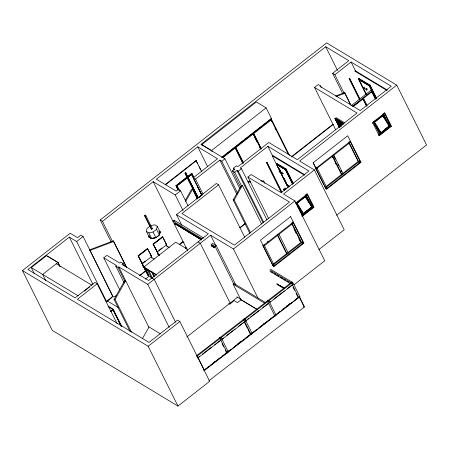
<?xml version="1.0" encoding="UTF-8"?>
<svg xmlns="http://www.w3.org/2000/svg" width="449" height="449" viewBox="0 0 449 449"><rect width="100%" height="100%" fill="white"/><g stroke="black" fill="none" stroke-linecap="round" stroke-linejoin="round"><path stroke-width="0.67" d="M159.114 231.112L160.248 231.948L159.524 235.023L155.943 237.824L151.599 238.711L149.04 237.167L149.214 235.719M149.04 237.167L149.326 235.938M150.033 226.066L147.053 228.395L146.346 231.381L148.838 232.885L153.058 232.015L156.533 229.299L157.234 226.313L154.748 224.814L150.527 225.679M157.234 226.313L159.996 231.852L159.294 234.833L156.533 229.299M148.928 236.949L151.493 238.492L155.831 237.605L159.417 234.805L160.136 231.729M130.143 331.643L114.057 299.382L124.659 280.771L125.681 280.754L115.079 299.365L131.467 332.243M185.297 200.327L191.532 189.383L192.554 189.366L197.19 198.671M185.622 201.522L192.554 189.366M142.378 338.692L148.877 327.282L118.772 266.897L118.031 267.475L115.758 266.105L116.499 265.533L103.775 257.866L106.952 255.38L119.675 263.047L120.899 262.087L123.172 263.456L124.412 265.948M249.857 233.429L233.154 199.928L241.354 185.532L242.37 185.516L261.548 223.978M250.564 232.79L234.17 199.912L242.37 185.516M263.215 181.789L263.675 180.981L260.925 181.026M117.066 323.662L97.18 283.785L77.391 299.259L149.051 342.419L177.579 320.109L179.853 321.478L209.677 381.296L177.972 406.092L52.275 330.391L22.45 270.567L70.184 233.239L77.559 237.678L80.809 235.136L83.082 236.505L112.912 296.329L106.48 301.358L105.352 300.678M106.48 301.358L76.656 241.534L69.331 237.123L27.95 269.484L75.118 297.889L94.907 282.415L97.18 283.785M34.281 273.604L31.278 267.57L46.55 255.633L57.927 262.48L59.728 266.1M111.071 241.787L100.194 219.976L326.631 42.908L396.725 85.119L426.55 144.943L336.621 215.267M52.123 259.516L52.527 259.202L47.33 256.065M52.387 259.674L52.791 259.354L57.988 262.491L60.127 266.768M76.656 241.534L83.082 236.505M100.194 219.976L102.467 221.346L153.204 181.671L175.273 194.961L183.04 210.542M202.084 195.349L193.289 177.725L217.563 158.75L197.762 146.823L156.381 179.185L176.176 191.111L178.304 189.444L180.577 190.814L188.03 205.771M342.845 93.897L332.597 73.333L348.8 60.66L325.721 46.758L200.944 144.342L224.938 158.789L239.85 188.703M202.448 145.886L201.826 144.64L256.362 101.99L266.111 107.861L271.392 118.452L221.503 157.47M57.927 262.48L42.655 274.429L45.731 280.591M57.584 262.805L57.988 262.491M165.114 184.674L196 160.518L201.943 171.984M165.445 184.87L196.331 160.714M201.826 144.64L211.574 150.51L266.111 107.861M197.74 198.817L184.999 173.263L185.684 172.736L198.306 197.779M184.999 173.263L185.875 172.848M178.079 190.056L175.896 185.673L191.667 173.336L193.85 177.282M175.896 185.673L176.204 185.864L191.981 173.527M178.421 189.736L176.423 185.718L191.908 173.943L193.884 177.944M176.575 186.026L177.664 185.179M178.753 184.326L179.841 183.473M182.563 181.345L183.652 180.492M185.285 179.218L187.463 177.512M189.096 176.238L191.818 174.105M144.544 215.677L145.268 215.11L145.79 215.425L152.419 228.715L151.689 229.282L151.173 228.973L144.544 215.677L145.061 215.991L151.689 229.282M145.061 215.991L145.79 215.425M222.204 157.346L271.319 118.94M222.412 157.369L234.934 147.575L235.422 147.867L243.145 163.363M243.117 162.712L235.388 147.216L252.809 133.594L253.298 133.886L260.712 148.765M260.992 148.731L253.264 133.235L270.685 119.614L271.174 119.911L288.477 154.619M175.273 194.961L180.577 190.814M193.289 177.725L195.562 179.095L219.83 160.113L221.761 161.275L237.605 193.059M222.895 157.661L235.422 147.867M235.388 147.216L235.877 147.508L253.298 133.886M253.264 133.235L253.752 133.533L271.174 119.911M335.678 129.817L314.553 87.443L318.257 84.541L320.53 85.911L321.462 87.78M221.761 161.275L224.938 158.789M320.53 85.911L320.002 86.326L360.205 110.538L391.275 86.236L351.073 62.029L334.87 74.702L332.597 73.333M234.266 170.115L233.334 168.246L236.511 165.765L237.908 166.601L268.771 142.473L297.35 159.687L357.022 113.019L314.553 87.443M359.363 99.263L349.114 78.698L349.384 78.485L349.872 78.777L359.812 98.718M349.872 78.777L349.114 78.698M181.755 225.241L176.474 214.65L216.323 183.484L218.596 184.853L244.694 237.195M240.838 187.693L232.453 170.873L234.732 169.088L233.334 168.246M196.752 198.879L201.68 195.062M199.115 197.504L200.203 196.651M218.596 184.853L181.924 213.533L234.395 245.132L289.476 202.056L247.943 177.046L251.126 174.56L281.186 192.666L308.873 171.018L267.862 146.323L240.181 167.971L241.455 168.74L266.953 219.875M232.453 170.873L234.726 172.242L237.005 170.457L238.279 171.226L263.759 222.322M203.756 238.11L174.004 220.19L172.865 221.082L202.022 238.638M84.244 291.171L89.699 286.905M238.279 171.226L241.455 168.74M366.221 94.369L358.425 78.727L358.858 78.39L370.139 85.181L376.689 98.32M366.047 94.251L358.504 79.114L358.841 78.85L369.746 85.411L376.054 98.078M123.172 263.456L121.948 264.416L148.664 280.502L208.336 233.839L176.474 214.65M359.037 79.125L358.656 79.422L369.555 85.989L369.937 85.692M201.41 240.013L174.79 223.669L175.155 223.389L201.55 239.283M359.312 79.35L358.976 79.613L366.058 93.824M175.015 224.118L175.374 223.832L175.155 223.389M138.124 255.812L147.44 248.527L151.661 256.491L142.344 263.776L138.124 255.812L138.679 256.138M153.115 244.082L162.437 236.791L162.796 237.01L166.658 244.761L157.341 252.052L153.115 244.082L157.341 252.052M139.835 254.673L147.137 248.965M153.272 244.166L161.612 237.644M147.794 248.74L138.477 256.025L142.344 263.776M153.474 244.295L162.796 237.01M288.073 187.66L272.161 155.741L272.61 155.388L304.91 174.841M281.938 192.947L281.45 192.655L266.538 162.746L266.807 162.532L267.295 162.824L281.899 192.116M267.295 162.824L266.538 162.746M364.914 87.959L364.161 88.548L363.157 87.325L363.718 87.662L364.476 87.072M358.504 79.114L369.404 85.68L369.746 85.411M141.991 263.563L145.274 260.992M158.626 250.553L161.921 247.977M358.425 78.727L369.707 85.518L370.139 85.181M367.518 89.525L366.76 90.114L366.193 89.772L365.755 88.891L366.507 88.301M365.755 88.891L366.322 89.228L367.074 88.638M286.939 184.966L276.331 163.694L276.764 163.357L286.17 169.02L293.343 183.411M285.233 168.931L276.719 163.806L276.376 164.07L285.457 169.542L292.697 184.056M351.584 105.392L371.07 90.154L372.193 90.833L372.434 91.321L352.914 106.587M339.332 127.241L334.988 118.536L336.127 117.649L344.484 122.684M335.01 118.777L335.571 118.334L336.554 118.923L335.987 119.367L335.01 118.777L339.349 127.488M276.797 164.542L277.134 164.272M371.306 90.984L371.811 90.591M352.706 106.065L372.193 90.833M367.17 105.975L363.303 98.393L362.798 98.786L366.67 106.368M336.363 119.597L336.93 119.153L337.901 119.737L337.334 120.18L336.363 119.597L340.084 127.056M353.049 106.666L363.432 98.477M343.35 124.193L336.2 119.883L335.745 120.242L342.896 124.547M337.71 120.405L338.277 119.967L339.253 120.551L338.686 120.994L337.71 120.405L340.505 126.006M139.465 275.563L147.738 269.091M179.173 244.514L183.029 241.495M291.502 156.667L332.911 124.283M106.351 301.913L111.93 297.547L111.105 297.053M139.948 275.641L147.659 269.608M179.594 244.632L182.9 242.05L184.096 242.769M291.558 157.077L333.399 124.356M339.068 121.224L339.629 120.781L340.606 121.365L340.039 121.808L339.068 121.224L341.549 126.197M280.906 171.771L280.148 172.365L279.575 172.023L279.138 171.142L279.895 170.547M341.392 122.622L341.953 122.179L340.982 121.595L340.415 122.033L341.392 122.622L342.318 124.485M279.138 171.142L279.705 171.484L280.462 170.889M144.281 266.959L143.13 266.263L148.226 275.843L148.86 275.349L145.027 267.666M343.12 123.666L343.687 123.222M145.425 279.121L149.158 276.197L152.576 278.257M286.17 169.02L285.345 169.694L292.434 183.899M283.504 173.342L282.747 173.931L282.174 173.589L281.736 172.708L282.494 172.113M185.207 248.348L186.273 247.517M285.996 169.548L285.615 169.851L276.533 164.379L276.719 163.806M396.725 85.119L299.623 161.056L314.373 169.935L344.198 229.759L318.846 249.582M110.723 311.163L113.215 309.215L121.831 326.496M110.824 311.454L113.041 309.81L110.886 311.494M118.772 266.897L147.76 284.357L210.609 235.209L233.486 248.987L258.029 298.215M313.144 162.757L347.711 135.766L360.968 162.353L326.434 189.36L313.178 162.774L315.905 168.296L350.439 141.289M287.079 184.46L286.692 184.763L289.577 186.436M286.956 184.926L287.298 184.657M283.442 189.209L285.036 187.963L286.333 188.743L284.739 189.989L283.442 189.209L284.638 190.393M281.45 192.655L281.719 192.441L266.807 162.532M373.978 121.685L375.633 120.388M211.389 245.71L213.786 247.158L214.151 246.871L214.375 247.32L214.01 247.601L211.608 246.159M372.631 123.307L384.849 113.754M210.951 244.015L215.116 246.523L216.25 245.637L235.905 285.048M377.463 119.698L374.241 122.212L380.791 132.741L389.373 126.034L382.823 115.5L380.679 117.178M239.732 227.705L245.244 223.389M373.871 122.835L383.816 115.056L383.199 114.877M240.142 227.834L245.109 223.95M314.373 169.935L283.51 194.069L294.926 200.939L324.75 260.762L294.033 284.784M316.006 169.127L350.54 142.12M378.153 134.386L380.281 132.724M384.771 129.301L389.193 125.843M233.486 248.987L294.926 200.939M378.703 135.491L385.079 130.507M386.14 129.677L390.922 125.939L384.293 112.643M374.578 124.788L380.247 133.903L380.864 134.083L390.81 126.304L383.367 114.338M391.41 126.231L379.192 135.783L372.563 122.493L384.782 112.94L391.41 126.231L390.271 125.546M295.638 203.06L307.324 193.923L313.952 207.214L302.267 216.356M296.211 203.442L307.369 194.72M296.761 203.178L298.372 201.921M299.444 201.085L304.27 197.307M296.391 203.801L306.336 196.028M325.879 186.683L341.442 174.509L332.367 156.308M342.581 173.623L358.145 161.449L349.064 143.248M325.396 187.963L359.93 160.955M290.626 216.62L260.459 240.17L273.75 266.773L303.883 243.206L290.598 216.598M303.423 213.292L311.713 206.809M267.149 242.005L268.244 241.147M303.311 213.713L311.892 207L305.342 196.471M312.88 206.557L302.935 214.336L302.317 214.156M263.221 245.704L293.36 222.137M301.756 216.048L306.005 212.725M307.599 211.479L313.441 206.905L306.813 193.614M297.451 206.327L302.766 214.875L303.378 215.054L313.323 207.275L305.887 195.309M263.322 246.54L293.455 222.973M22.45 270.567L148.148 346.274L179.853 321.478M256.935 309.4L240.816 299.691L233.082 284.183L233.951 283.504L265.589 302.564M273.194 264.091L286.557 253.64L277.168 234.81M287.697 252.753L301.06 242.303L291.985 224.096M272.711 265.376L302.845 241.803M273.261 266.482L303.395 242.915L292.905 221.868L291.805 222.721L302.261 243.801M186.756 337.008L237.717 297.154M221.183 337.665L220.369 337.171L219.235 338.063L220.049 338.552L221.183 337.665L228.367 352.067L227.228 352.953L226.414 352.465L225.168 349.956M245.036 319.239L244.228 318.751L243.089 319.637L243.902 320.131L245.036 319.239L252.22 333.641L251.081 334.533L250.273 334.039L248.084 329.656M268.895 300.819L268.081 300.33L266.947 301.217L267.756 301.706L268.895 300.819L276.073 315.22L274.94 316.107L274.126 315.619M292.748 282.399L291.934 281.91L290.8 282.797L291.614 283.285L292.748 282.399L299.926 296.8L298.793 297.687L297.979 297.199M196.589 355.659L291.452 282.399L292.091 282.797L292.978 284.571L197.56 358.257M196.673 356.484L292.091 282.797M198.447 357.258L199.552 356.405M202.325 354.261L211.204 347.408M214.532 344.838L220.633 340.123M222.3 338.838L223.411 337.979M226.739 335.409L232.84 330.7M233.951 329.841L235.057 328.982M238.385 326.412L244.492 321.703M245.597 320.844L246.709 319.985M247.82 319.132L248.926 318.274M250.593 316.988L258.916 310.562M262.794 307.565L268.345 303.277M269.456 302.424L270.562 301.565M273.89 298.995L282.213 292.568M283.325 291.71L284.43 290.857M287.208 288.713L292.198 284.857M213.769 362.354L214.88 361.501M225.42 353.357L226.532 352.504M227.637 351.646L228.749 350.787M237.628 343.934L240.4 341.79M263.142 324.229L264.253 323.37M286.445 306.235L287.551 305.376M288.662 304.517L289.773 303.664M203.992 370.195L206.77 368.057M207.876 367.198L208.987 366.339M210.098 365.486L220.639 357.342M222.3 356.063L226.739 352.633M227.851 351.775L230.623 349.636M233.951 347.066L242.275 340.639M243.38 339.781L244.492 338.922M245.603 338.069L250.593 334.213M251.704 333.354L256.143 329.925M258.916 327.787L267.789 320.928M268.9 320.075L274.446 315.787M276.113 314.502L279.996 311.505M282.769 309.361L291.648 302.508M294.976 299.938L297.749 297.794M204.188 370.318L226.93 352.751M228.041 351.893L250.783 334.331M251.895 333.472L299.051 297.058M203.84 370.874L299.259 297.187L304.231 307.161L208.813 380.847M335.605 96.019L344.703 92.584L350.888 104.993M336.363 96.468L344.81 93.28L344.703 92.584M126.73 267.52L113.429 240.844L89.71 249.801L113.019 297.025L116.224 295.812M89.822 250.497L113.541 241.54L113.429 240.844M146.346 231.381L149.107 236.92L151.599 238.419L155.82 237.555L153.058 232.015M250.609 181.188L248.55 181.222L248.084 182.036L250.834 181.991M233.154 199.928L234.17 199.912M114.057 299.382L115.079 299.365M389.743 125.411L390.361 125.591L380.415 133.364L379.798 133.185M390.192 126.13L390.81 126.304M312.712 207.096L313.323 207.275M312.027 207.629L312.644 207.808L305.208 195.843M303.445 214.341L304.063 214.521L296.626 202.55M355.181 70.701L387.358 90.075M354.727 71.054L386.898 90.434M358.695 79.394L369.6 85.955L375.757 98.314M372.434 91.321L371.07 90.154M334.988 118.536L343.945 123.93M338.209 121.404L336.2 119.883M339.405 122.122L340.595 122.841M335.97 120.686L342.52 124.631M359.829 161.674L360.968 162.353M341.229 174.38L342.093 174.902L332.703 156.072M272.161 155.741L304.461 175.194M276.331 163.694L285.738 169.357L292.911 183.748M281.736 172.708L282.747 173.931M287.528 185.325L289.291 186.386M289.117 186.442L286.849 185.072L287.034 184.5M312.577 206.383L313.952 207.214M191.908 173.943L191.667 173.797L193.665 177.815M191.79 174.089L192.065 174.257L176.788 186.155L178.64 189.865M191.381 174.453L201.786 194.984L201.545 194.832M302.749 242.522L303.883 243.206M197.712 186.588L197.386 186.391L201.758 195.158M177.018 185.678L179.729 190.769M286.344 253.511L287.208 254.033L277.819 235.203M270.657 269.248L292.226 282.241L291.317 282.954L269.748 269.961M271.55 271.847L272.751 272.565M274.547 273.649L275.742 274.373M276.943 275.091L278.739 276.174M280.535 277.257L282.337 278.341M284.133 279.424L285.328 280.148M287.13 281.226L288.325 281.95M270.034 271.376L290.408 283.645M212.085 243.128L216.25 245.637M299.118 296.312L299.926 296.8M277.521 283.903L278.717 284.621M279.918 285.345L284.11 287.871M276.646 283.751L284.436 288.443M276.949 284.346L284.138 288.679M211.153 245.064L214.151 246.871M175.974 224.191L201.174 239.368M211.973 245.872L214.375 247.32M174.79 223.669L201.191 239.57M198.015 241.91L200.288 243.279L230.118 303.103M159.002 231.252L159.996 231.852M187.121 249.032L175.705 242.157L143.893 267.037L144.337 267.924L156.347 275.158M151.897 228.401L152.419 228.715M233.082 284.183L264.725 303.238M166.658 244.761L162.437 236.791M166.921 246.001L169.267 247.421M236.87 296.834L241.034 299.343M256.705 309.103L241.164 299.741L237.504 302.598L234.271 300.656L229.68 304.242L228.687 303.647M159.732 254.88L157.38 253.466L157.93 254.572L159.109 255.279M159.277 255.228L158.127 254.538L158.8 255.257M151.661 256.491L147.44 248.527M151.925 257.732L154.276 259.146M144.73 266.611L142.378 265.196L142.934 266.302L144.107 267.009M143.349 266.706L156.505 274.636M148.406 275.074L148.86 275.349M151.914 277.959L154.187 279.329L175.626 322.326M56.293 263.765L91.882 285.199M107.485 301.026L118.16 307.453M148.597 326.72L160.428 333.848M196.516 355.597L197.33 356.085L204.508 370.487M108.074 306.117L113.215 309.215M108.304 306.729L112.873 309.479L121.325 326.429M31.278 267.57L78.244 295.863M303.619 306.779L304.231 307.161M382.688 114.871L390.125 126.837M382.778 115.831L389.507 126.663M374.107 121.584L381.543 133.549M373.776 122.684L380.864 134.083M305.651 197.369L311.673 207.062M297.126 203.767L300.398 209.032M301.127 210.199L302.216 211.956M295.942 203.083L303.378 215.054M369.707 85.518L376.256 98.657M369.404 85.68L375.858 98.718M383.16 113.535L385.871 118.974M369.241 85.798L375.706 98.769M371.823 91.388L375.56 98.887M372.002 91.933L372.625 93.184M371.62 91.613L375.358 99.111M366.322 89.228L366.76 90.114M351.073 62.029L355.737 71.374M363.718 87.662L364.161 88.548M358.841 78.85L358.998 79.159M363.308 87.808L363.926 89.042M363.303 98.393L366.726 105.268M366.659 105.571L363.101 98.617L366.53 105.493M373.214 121.309L379.843 134.605M349.384 78.485L359.851 99.555M325.721 46.758L337.53 70.437M344.81 93.28L350.686 105.066M334.87 74.702L344.187 93.398M349.984 141.014L360.48 162.061L325.946 189.068L324.403 185.976M341.347 123.902L341.964 125.148M340.039 121.808L341.902 125.54M338.686 120.994L341.167 125.967M348.851 141.901L359.346 162.953M337.334 120.18L340.437 126.399M336.918 121.236L339.708 126.831M333.837 155.18L343.227 174.016M333.815 156.044L335.381 159.182M337.884 164.205L338.512 165.462M341.016 170.485L341.638 171.737M332.03 156.544L332.653 157.795M335.162 162.819L335.785 164.076M316.59 167.135L327.08 188.182M315.759 168.639L323.785 184.735M271.039 118.424L289.459 155.371M270.685 119.614L271.611 121.477M275.012 128.291L275.63 129.531M305.679 194.501L308.087 199.334M285.8 169.273L293.034 183.793M292.742 184.023L285.659 169.812L276.578 164.345L286.743 184.73M279.289 168.6L281.753 173.538M284.217 178.483L286.681 183.422M279.334 169.054L279.952 170.294M284.262 178.938L284.879 180.172M267.862 146.323L272.835 156.297M295.734 202.28L302.362 215.571M279.705 171.484L280.148 172.365M253.752 133.533L261.475 149.029M252.809 133.594L253.736 135.452M254.353 136.692L256.828 141.654M259.298 146.61L260.532 149.09M293.865 228.782L296.334 233.733M298.798 238.688L300.342 241.781M263.675 180.981L264.916 183.461M235.877 147.508L243.605 163.004M278.958 234.311L288.348 253.146M234.934 147.575L238.026 153.771M238.644 155.012L242.662 163.066M247.943 177.046L268.76 218.798M237.005 170.457L263.103 222.799M299.388 296.66L304.36 306.628M291.614 283.285L298.793 297.687M292.984 287.18L294.544 290.312M296.104 293.444L297.67 296.57M234.726 172.242L241.562 185.948M263.905 244.542L274.395 265.595M262.766 245.435L270.792 261.526M271.409 262.766L272.953 265.864M219.83 160.113L236.92 194.389M211.574 150.51L212.197 151.756M197.762 146.823L207.707 166.764M267.756 301.706L274.94 316.107M196 160.518L197.56 163.649M199.12 166.775L200.681 169.907M195.562 179.095L203.021 194.052M191.981 173.965L193.541 177.091M185.684 172.736L198.11 197.661M185.196 173.381L197.936 198.929M210.609 235.209L215.582 245.176M215.116 246.523L234.142 284.688M213.786 247.158L214.01 247.601M243.902 320.131L251.081 334.533M176.665 185.864L178.668 189.882M244.34 322.146L247.461 328.404M176.204 185.864L178.073 189.613M174.004 220.19L174.627 221.441M153.204 181.671L187.525 250.48M220.049 338.552L227.228 352.953M222.047 343.698L223.608 346.83M165.804 244.032L167.286 247.006M145.268 215.11L145.874 216.317M148.838 232.885L151.599 238.419M157.24 251.552L158.132 253.343M153.569 244.761L158.026 253.691M150.51 255.161L151.998 258.141M152.346 272.487L154.405 276.623M151.818 271.724L154.232 276.562M152.772 273.985L153.951 276.348M148.49 270.118L152.413 277.987M147.188 269.338L151.711 278.414M145.751 269.759L148.108 274.485M141.946 262.687L143.13 265.073M138.275 255.896L143.023 265.426M143.803 266.981L148.226 275.843M147.76 284.357L169.194 327.355M113.541 241.54L126.528 267.598M102.467 221.346L112.413 241.287M118.031 267.475L124.867 281.186M115.758 266.105L124.148 282.932M148.148 346.274L177.972 406.092M103.775 257.866L119.619 289.644M112.974 309.776L121.258 326.389M69.331 237.123L92.943 284.481M342.329 122.403L341.768 122.846L342.744 123.436L343.311 122.992L342.329 122.403"/></g></svg>
